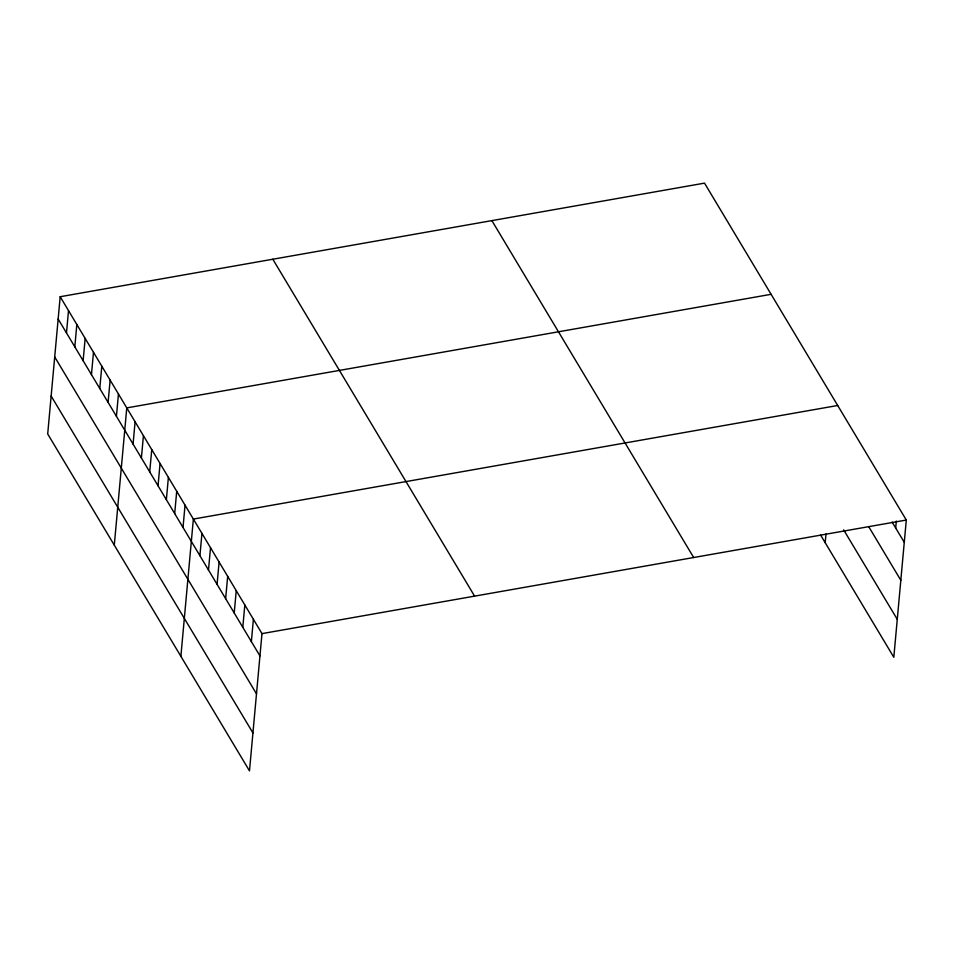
<?xml version="1.0" encoding="UTF-8"?>
<svg xmlns="http://www.w3.org/2000/svg" width="954" height="954" viewBox="0 0 954 954"><rect width="100%" height="100%" fill="white"/><g stroke="black" fill="none" stroke-linecap="round" stroke-linejoin="round"><path stroke-width="1.43" d="M60.185 296.718L47.7 433.963L249.483 770.868L261.98 633.623L60.185 296.718L704.517 183.132L906.3 520.037L893.815 657.282L820.667 535.158M66.482 332.91L68.509 310.61M74.806 346.815L76.833 324.515M83.129 360.707L85.156 338.408M91.453 374.612L93.48 352.3M99.776 388.505L101.804 366.205M108.1 402.397L110.127 380.097M116.424 416.302L118.451 394.002M114.289 545.139L126.775 407.895L771.106 294.309M133.071 444.099L135.098 421.787M141.395 457.992L143.422 435.692M149.718 471.884L151.746 449.584M158.042 485.789L160.069 463.489M166.366 499.681L168.393 477.382M174.689 513.586L176.717 491.274M183.013 527.479L185.04 505.179M180.878 656.328L193.364 519.071L837.695 405.486M199.911 555.693L201.95 533.393M208.485 570.015L210.524 547.715M217.071 584.337L219.098 562.025M225.645 598.647L227.672 576.347M234.219 612.969L236.246 590.669M242.793 627.291L244.82 604.991M251.367 641.613L253.394 619.301M825.198 542.731L825.997 533.978M895.699 528.015L896.331 521.051M261.98 633.623L906.3 520.037M892.121 522.053L904.273 542.337M868.665 526.572L900.814 580.27M843.658 529.864L897.261 619.349M491.882 220.612L693.677 557.518M272.82 259.226L474.603 596.143M58.158 319.018L259.941 655.923M54.712 356.951L256.495 693.856M51.146 396.029L252.941 732.934"/></g></svg>
